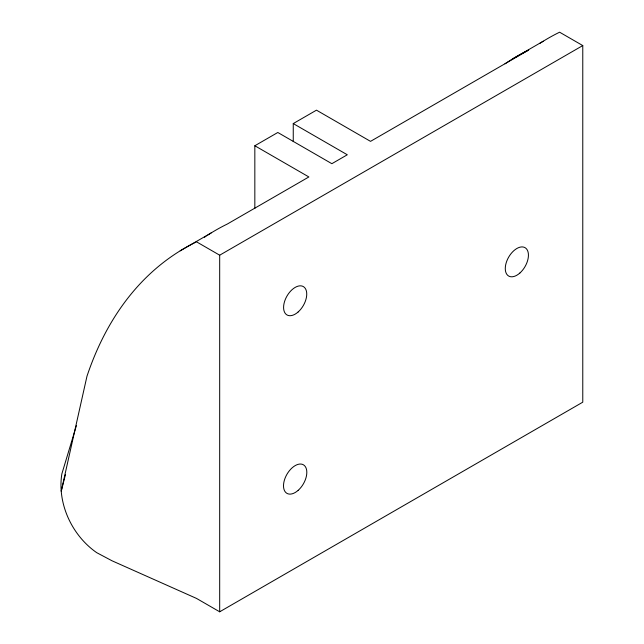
<?xml version="1.0" encoding="UTF-8"?>
<svg xmlns="http://www.w3.org/2000/svg" width="644" height="644" viewBox="0 0 644 644"><rect width="100%" height="100%" fill="white"/><g stroke="black" fill="none" stroke-linecap="round" stroke-linejoin="round"><path stroke-width="0.97" d="M65.43 474.66L61.228 491.203L86.964 376.257A567.453 327.619 60 0 1 196.525 241.822L219.684 255.193L582.772 45.571L582.772 402.178L219.684 611.8L196.525 598.429L112.04 560.795L96.721 552.673A70.969 57.944 60 0 1 61.856 473.871L76.427 425.523M254.831 208.503L254.831 145.753L277.814 132.487L331.861 163.689L347.301 154.777L293.253 123.576L293.253 141.64M293.253 123.576L316.478 110.164L370.525 141.366L528.724 50.031A567.453 327.619 60 0 0 504.985 63.845M180.199 250.822L211.079 232.991M512.399 59.031L543.278 41.2M582.772 45.571L559.604 32.2A567.453 327.619 60 0 0 539.962 43.293M254.831 145.753L308.879 176.955L227.404 223.991A567.453 327.619 60 0 0 207.762 235.084M219.684 255.193L219.684 611.8M204.478 237.258A567.453 327.619 60 0 1 206.112 236.163M298.18 490.334A16.486 9.515 -60 0 0 303.404 464.799A16.486 9.515 -60 0 0 283.907 482.09A16.486 9.515 -60 0 0 298.18 490.334M519.853 273.048A16.382 9.459 -60 0 0 525.045 247.674A16.382 9.459 -60 0 0 505.669 264.861A16.382 9.459 -60 0 0 519.853 273.048M298.164 311.954A16.382 9.459 -60 0 0 303.356 286.588A16.382 9.459 -60 0 0 283.98 303.767A16.382 9.459 -60 0 0 298.164 311.954"/></g></svg>
